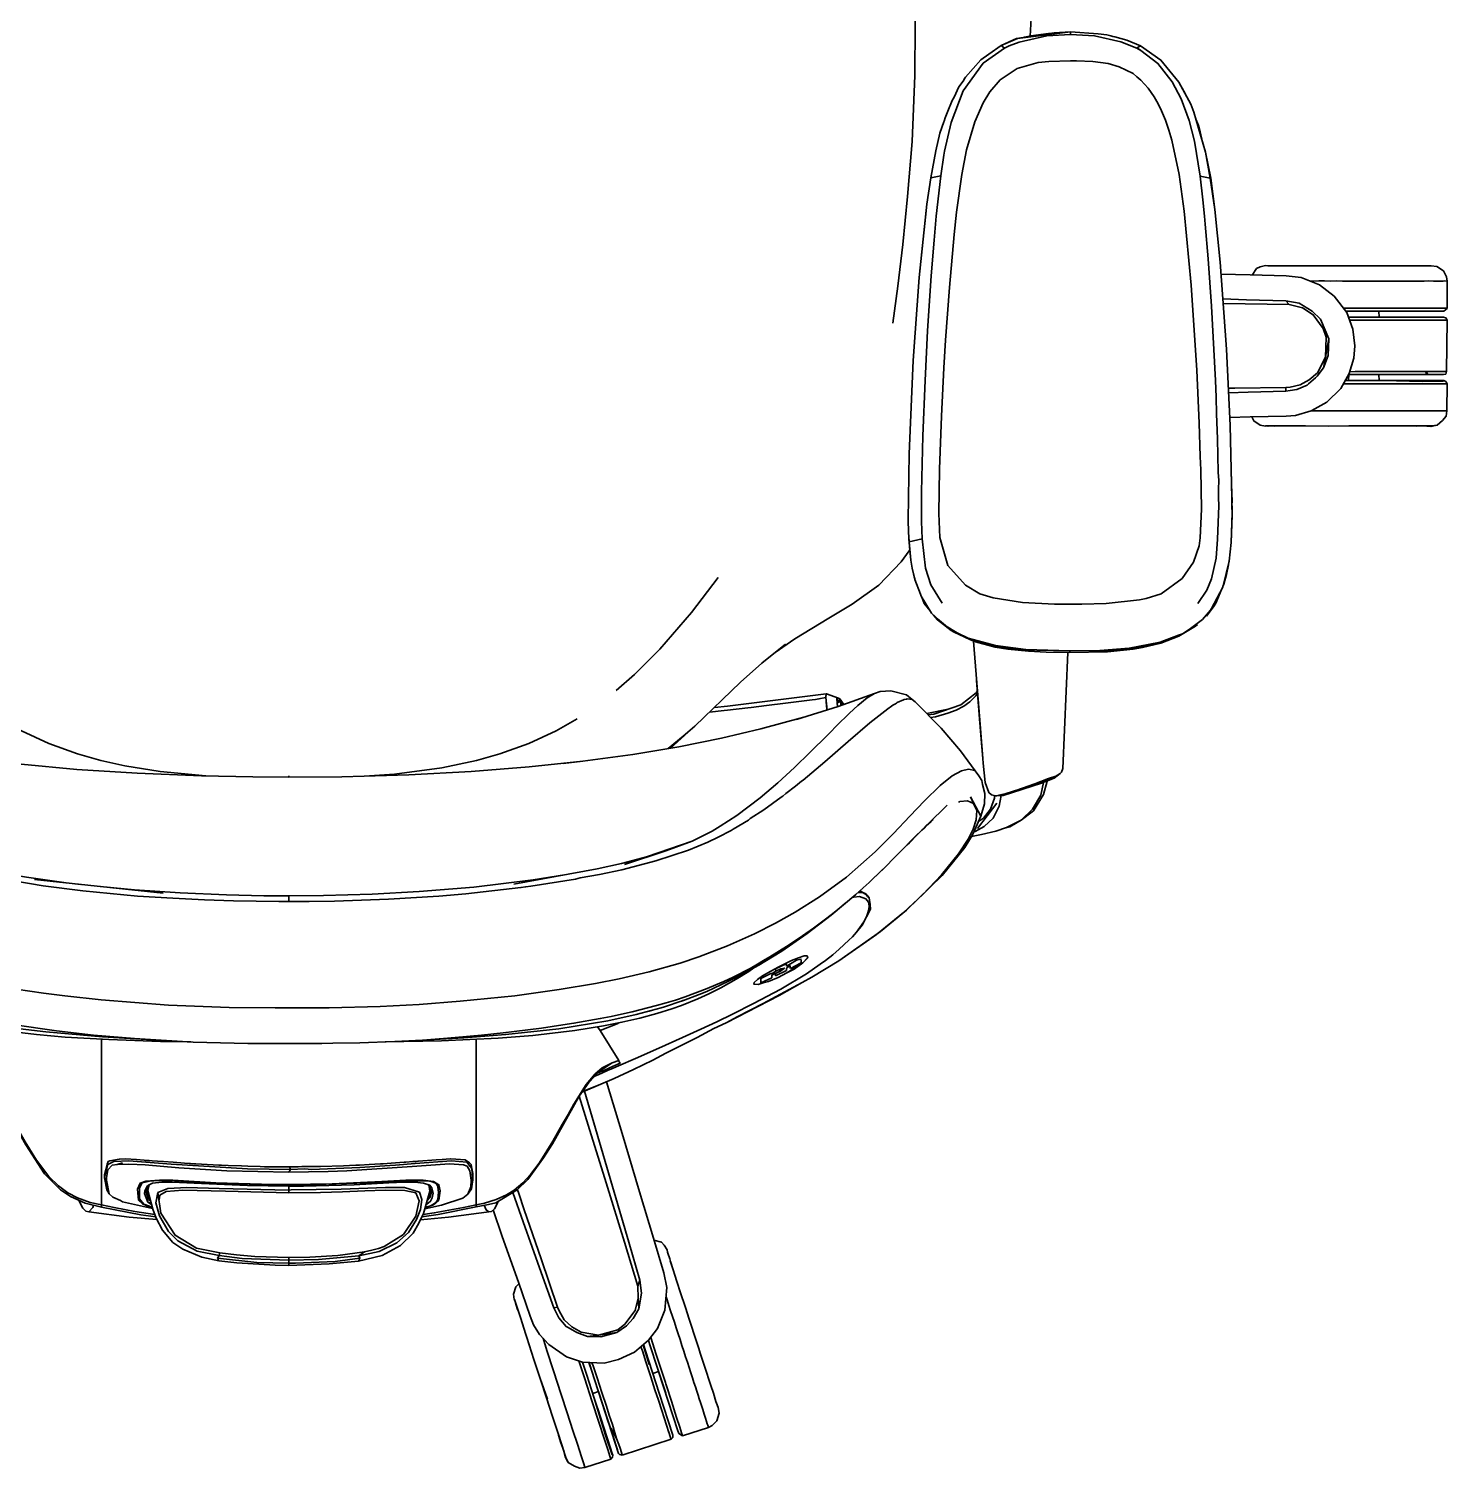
# Model space of a CAD drawing. Header units: inches. Extents: x -346 to 355, y -365 to 370.
# Drawn here: x -110.4 to 354.5, y -365.3 to 106.5 of the extents above; entities that cross this region are included whole.
import ezdxf

# ---------------------------------------------------------------- set-up
doc = ezdxf.new("R2010")
doc.units = ezdxf.units.IN
doc.header["$MEASUREMENT"] = 0
doc.layers.add('Lager 1', color=7, linetype='Continuous')

msp = doc.modelspace()

# ---------------------------------------------------------------- linework, layer by layer
at = {"layer": 'Lager 1', "color": 7, "lineweight": 35}
for points in [[(172.8, 10.06), (174.44, 22.2), (176.09, 35.82), (177.69, 51.51), (179.16, 69.61), (180.09, 91.26), (180.15, 107.86), (179.57, 123.67), (177.79, 142.89), (175.04, 159.55), (171.84, 172.98), (168.52, 183.68)], [(213.82, 183.67), (215.17, 176.78), (216.61, 167.06), (217.79, 155.66), (218.49, 144.3), (218.77, 135.37), (218.56, 118.02), (217.85, 104.14)], [(208.34, 101.03), (213.34, 103.34), (225.76, 105.15), (231.03, 105.53)], [(208.34, 101.03), (213.65, 103.29), (231.03, 105.53)], [(231.1, 104.67), (223.32, 104.18), (214.2, 102.15), (210.98, 100.93), (209.38, 100.12)], [(215.7, 103.69), (216.01, 103.79), (218.02, 104.18), (223.84, 104.99), (225.16, 105.06)], [(231.03, 105.53), (240.15, 104.89), (242.98, 104.5)], [(231.03, 105.53), (231.1, 104.67)], [(231.1, 104.67), (238.94, 104.16), (247.52, 102.27), (252.78, 100.16)], [(242.98, 104.5), (244.27, 104.16), (244.98, 104.02), (245.56, 103.83), (249.5, 102.81), (253.97, 100.89)], [(244.27, 104.16), (244.98, 104.02), (245.56, 103.83)], [(209.38, 100.12), (202.46, 95.27), (195.91, 86.19), (191.95, 75.76), (189.8, 66.43), (189.56, 65.04), (188.52, 58.3)], [(201.69, 96.37), (204.25, 98.25), (208.34, 101.03)], [(209.38, 100.12), (208.34, 101.03)], [(252.78, 100.16), (254.09, 99.39), (259.71, 95.18), (264.44, 89.1), (267.37, 83.53), (270, 76.49), (271.7, 69.65), (273.62, 58.19)], [(254.09, 99.39), (252.94, 100.25), (253.28, 100.46), (253.97, 100.89)], [(253.97, 100.89), (260.7, 96.27), (266.59, 89.02)], [(195.43, 58.78), (196.98, 66.84), (199.73, 76.06), (202.45, 82.29), (204.65, 85.89), (208.06, 89.77), (213.55, 93.49), (220.52, 95.45), (223.93, 95.8), (231.09, 96.05)], [(196.38, 90.35), (196.65, 90.67), (201.69, 96.37)], [(231.09, 96.05), (233.02, 96.01), (238.34, 95.84), (243.46, 95.09), (247.04, 94.1), (251.58, 91.84), (252.85, 90.73), (254.16, 89.64), (255.37, 88.37), (256.55, 87.04), (258.51, 84.2), (259.4, 82.73), (260.17, 81.21), (260.91, 79.66), (262.19, 76.52), (263.31, 73.27), (264.25, 70.06), (266.7, 58.76)], [(189.52, 75.99), (189.62, 76.24), (190, 77.28), (190.89, 79.48), (192.29, 83.01), (192.89, 84.09), (194.43, 87.52), (195.84, 89.39), (196.38, 90.35)], [(192.89, 84.09), (194.43, 87.52), (195.84, 89.39)], [(266.59, 89.02), (270.46, 81.76), (271.53, 79.14)], [(267.36, 87.57), (267.72, 87.09)], [(267.72, 87.09), (267.46, 87.4)], [(267.72, 87.09), (268.62, 85.27), (268.73, 85)], [(186.94, 66.56), (188.23, 72.31), (189.52, 75.99)], [(189.62, 76.24), (190, 77.28), (190.89, 79.48)], [(271.53, 79.14), (275.3, 66.07)], [(272.26, 76.62), (273.02, 74.8), (273.57, 72.69), (274.07, 70.34)], [(185.23, 57.63), (186.94, 66.56)], [(275.3, 66.07), (277.04, 57.55)], [(275.3, 66.07), (276.84, 57.52)], [(188.52, 58.3), (187.04, 45.13), (186.55, 39.87), (186.37, 37.19), (185.39, 25.52), (184.21, 7.51), (183.38, -8.83), (182.66, -26.94), (182.2, -45.27), (182.23, -54.95), (182.46, -60.67)], [(183.96, 48.98), (185.23, 57.63)], [(188.52, 58.3), (185.23, 57.63)], [(188.21, -60.26), (187.87, -52.39), (188.12, -37.82), (188.73, -20.5), (189.52, -4.66), (190.08, 4.4), (191.36, 21.66), (192.9, 39.11), (193.67, 46.38), (195.43, 58.78)], [(266.7, 58.76), (268.32, 46.72), (270.6, 22.44), (272.45, -5.42), (273.25, -22.74), (273.61, -33.64), (273.74, -38.03), (273.95, -50.97), (273.6, -60.33)], [(273.62, 58.19), (276.84, 57.52)], [(279.62, -44.35), (279.64, -41.61), (279.49, -38.87), (279.24, -27.92), (278.96, -19.73), (278.77, -14.27), (278.62, -8.75), (277.28, 15.59), (276.17, 31.12), (275.2, 42.43), (274.95, 45.08), (274.43, 50.41), (273.62, 58.19)], [(276.84, 57.52), (277.04, 57.55)], [(276.84, 57.52), (278.33, 47.32)], [(277.04, 57.55), (278.33, 47.32)], [(181.5, 25.04), (182.32, 33.39), (183.71, 46.84), (183.96, 48.98)], [(181.5, 25.04), (183.96, 48.98)], [(278.33, 47.32), (280.09, 29.99), (282.24, 1.45), (283.4, -23.57)], [(354.52, 23.83), (354.3, 25.2), (353.3, 27.13), (351.15, 28.59), (349.27, 28.86), (347.81, 28.81), (347.22, 28.78), (344.33, 28.84), (341.73, 28.78), (338.98, 28.78), (337.75, 28.78), (334.34, 28.78), (330.55, 28.78), (328.95, 28.78), (324.8, 28.78), (320.55, 28.78), (318.86, 28.78), (314.75, 28.78), (309.43, 28.77), (306.14, 28.78), (303.27, 28.78), (302.22, 28.78), (298.95, 28.76), (298.07, 28.84), (296.12, 28.78), (295.71, 28.81), (295, 28.92), (293.25, 28.51), (292.04, 27.93), (290.61, 25.8)], [(298.72, 28.78), (299.11, 28.78), (301.44, 28.78)], [(322.25, 28.78), (328.9, 28.85), (334.64, 28.78)], [(179.52, -2.21), (181.5, 25.04)], [(280.39, 26.04), (289.97, 25.82), (301.79, 25.56)], [(301.77, -20.46), (303.27, -20.37), (304.8, -20.27), (310, -18.73), (310, -18.73), (310.22, -18.66), (315.07, -15.89), (319.63, -11.38), (322.42, -6.51), (323.96, -1.45), (324.27, 2.6), (323.62, 8.09), (321.59, 13.51), (317.48, 18.92), (312.7, 22.59), (306.67, 25.03), (301.79, 25.56)], [(354.52, 23.83), (353.81, 23.85), (353.25, 23.83), (352.45, 23.83), (351.38, 23.83), (350.01, 23.83), (348.32, 23.84), (346.97, 23.83), (345.89, 23.83), (344.68, 23.83), (343.42, 23.83), (342.02, 23.83), (340.58, 23.83), (339.01, 23.83), (337.41, 23.83), (335.68, 23.83), (333.92, 23.83), (332.08, 23.83), (330.19, 23.83), (328.25, 23.83), (326.28, 23.83), (324.28, 23.83), (322.27, 23.83), (320.26, 23.83), (318.27, 23.84), (316.27, 23.83), (314.35, 23.84), (312.46, 23.84), (310.61, 23.83), (309.63, 23.83)], [(354.54, 14.92), (354.52, 23.83)], [(301.67, 17.38), (288.74, 17.71), (281, 17.96)], [(281.11, 16.45), (288.29, 16.34), (302.69, 16.11)], [(301.67, 17.38), (306.04, 16.58), (310.33, 14), (312.97, 11.3), (315.71, 4.88)], [(302.69, 16.11), (301.67, 17.38)], [(302.69, 16.11), (307.06, 15.04), (310.61, 12.77), (313.88, 8.23), (314.92, 5.41), (314.67, -1.14)], [(354.54, 14.92), (353.45, 14.92), (351.51, 14.92), (348.16, 14.92), (342.6, 14.92), (337.52, 14.92), (336.61, 14.92), (336.02, 14.92), (334.79, 14.92), (326.51, 14.92), (320.52, 14.92)], [(353.47, 13.93), (354.53, 14.85), (354.54, 14.92)], [(339.53, 13.93), (330.49, 13.93), (323.16, 13.92), (321.28, 13.92)], [(324.32, 11.95), (322.18, 11.95)], [(322.54, 10.98), (323.97, 10.96), (327.74, 10.96), (329.66, 10.96), (331.59, 10.96), (335.45, 10.96), (341.04, 10.96), (343.69, 10.96), (345.91, 10.96), (348.61, 10.96)], [(324.32, 11.95), (338.86, 11.95)], [(353.38, 11.95), (330.82, 11.95)], [(332.21, 11.95), (332.14, 13.93), (352.5, 13.93)], [(348.61, 10.96), (351.17, 10.96), (353.35, 10.96), (354.48, 10.96)], [(353.47, 13.93), (352.15, 13.93)], [(354.48, 10.96), (354.05, 11.73), (353.38, 11.95)], [(354.26, -5.86), (354.48, 10.96)], [(315.71, 4.88), (315.48, -0.63), (314.01, -4.59)], [(315.71, 4.88), (314.67, -1.14)], [(178.17, -32.86), (178.6, -22.53), (179.52, -2.21)], [(314.01, -4.59), (311.97, -7.41), (311.38, -7.93), (309.13, -9.82), (308.61, -10.29), (305.23, -11.74), (303.03, -12.11), (301.6, -12.25)], [(314.67, -1.14), (311.98, -6.22), (309.32, -8.55), (306.34, -10.21), (303.02, -10.93), (301.7, -11.03)], [(314.67, -1.14), (314.01, -4.59)], [(321.1, -8.82), (321.33, -8.82), (325.89, -8.83), (333.51, -8.83)], [(324.84, -6.85), (322.22, -6.85)], [(322.24, -8.82), (322.25, -6.85)], [(322.32, -6.85), (322.42, -6.51), (322.25, -6.85)], [(322.61, -5.9), (324.34, -5.86), (328.35, -5.86), (330.35, -5.86), (332.32, -5.86), (336.18, -5.87), (341.46, -5.86), (345.89, -5.86), (347.27, -5.86)], [(343.04, -6.85), (324.62, -6.85)], [(332.1, -6.85), (353.37, -6.85)], [(332.2, -8.83), (332.1, -6.85)], [(332.11, -6.87), (352.12, -6.85)], [(346.51, -9.06), (333.51, -8.83)], [(338.35, -8.83), (333.51, -8.83)], [(351.04, -8.83), (337.13, -8.83)], [(338.35, -8.83), (346.51, -9.06)], [(344.85, -8.88), (338.35, -8.83)], [(346.06, -8.88), (341.48, -8.83)], [(348.16, -8.88), (343.99, -8.83)], [(349.86, -8.88), (346.26, -8.83)], [(347.27, -5.86), (348.22, -6.64), (346.4, -6.85)], [(353.35, -9.03), (346.51, -9.06)], [(347.27, -5.86), (350.45, -5.86), (352.81, -5.86), (354.26, -5.86)], [(353.35, -9.03), (349.86, -8.88)], [(351.04, -8.83), (353.35, -9.03)], [(353.46, -8.83), (352.94, -8.83), (351.04, -8.83)], [(353.37, -6.85), (354.08, -6.65), (354.26, -5.86)], [(354.48, -9.82), (354.07, -9.06), (353.46, -8.83)], [(284.97, -11.3), (282.84, -11.33)], [(301.6, -12.25), (289.26, -12.59), (282.9, -12.78)], [(301.7, -11.03), (284.97, -11.3)], [(301.7, -11.03), (301.6, -12.25)], [(320.52, -9.82), (326.49, -9.82), (334.78, -9.82), (341.83, -9.82), (347.1, -9.82), (351.17, -9.82), (353.45, -9.82), (354.48, -9.82)], [(354.46, -18.73), (354.48, -9.82)], [(354.46, -18.73), (353.3, -18.73), (350.83, -18.73), (346.48, -18.73), (341.74, -18.75), (335.69, -18.73), (329.38, -18.73), (321.24, -18.73), (314.18, -18.73), (310.11, -18.73), (310.22, -18.66), (310, -18.73)], [(351.23, -23.44), (353.02, -21.89), (354.2, -20.46), (354.46, -18.73)], [(301.77, -20.46), (289.94, -20.72), (283.28, -20.88)], [(283.4, -23.57), (283.84, -42.74), (284.02, -48.56), (283.99, -49.44), (284.08, -52.97), (283.69, -61.83)], [(283.69, -61.83), (284.01, -52.18), (283.4, -23.57)], [(290.51, -20.72), (291.2, -22.03), (293.26, -23.45), (295, -23.79)], [(349.21, -23.81), (351.23, -23.44)], [(351.23, -23.44), (349.51, -23.68)], [(295, -23.79), (295.09, -23.68), (295.02, -23.68), (295.67, -23.68), (298.13, -23.69), (301.49, -23.68), (306.67, -23.69), (308.08, -23.67), (315.55, -23.75), (322.25, -23.68), (328.92, -23.68), (334.95, -23.68), (340.53, -23.68), (345.39, -23.68), (348.44, -23.68), (349.51, -23.68)], [(295, -23.79), (295.02, -23.68)], [(295.09, -23.68), (295.71, -23.7), (296.09, -23.68)], [(296.18, -23.68), (298.07, -23.74), (298.64, -23.69)], [(341.73, -23.68), (344.33, -23.74), (347.22, -23.68), (347.81, -23.71), (349.21, -23.81)], [(349.51, -23.68), (349.21, -23.81)], [(177.95, -58.53), (177.87, -54.5), (178.17, -32.86)], [(177.96, -47.53), (177.98, -46.83)], [(279.71, -49.88), (279.63, -47.09), (279.62, -44.35)], [(283.84, -42.74), (284.02, -48.56), (283.99, -49.44)], [(177.95, -49.04), (177.96, -47.53)], [(279.3, -60.77), (279.71, -49.88)], [(178.16, -61.71), (177.95, -58.53)], [(178.13, -61.86), (178.1, -60.76)], [(182.46, -60.67), (178.16, -61.71)], [(188.98, -81.74), (185.29, -75.81), (183.52, -70.27), (182.46, -60.67)], [(188.21, -60.26), (190.89, -69.43), (196.61, -75.91), (201.35, -78.74), (205.76, -80.07)], [(255.88, -80.19), (260.79, -78.75), (267.63, -73.71), (271.33, -68.34), (273.25, -62.95), (273.6, -60.33)], [(272.77, -81.83), (275.71, -77.51), (277.31, -73.78), (278.79, -66.97), (279.3, -60.77)], [(283.74, -60.81), (283.72, -60.97)], [(283.75, -60.37), (283.74, -60.81)], [(178.38, -64.21), (178.16, -64.61), (175.54, -68.23), (168.28, -75.9), (159.54, -82.15), (151.86, -86.66), (140.73, -93.42), (134.27, -97.95)], [(178.63, -66.21), (178.54, -65.7), (178.13, -61.86)], [(178.13, -61.86), (178.17, -61.86)], [(178.78, -67.67), (178.16, -61.71)], [(283.69, -61.83), (283.03, -67.96), (280.98, -76.57)], [(179.15, -70.34), (178.78, -67.67)], [(180.09, -73.96), (179.15, -70.34)], [(282.98, -68.18), (282.87, -69.22), (282.17, -72.33), (281.36, -75.59), (281.03, -76.33)], [(115.56, -73.4), (106.79, -84.85), (96.43, -96.9), (88.17, -105.16), (82.17, -110.44)], [(180.04, -73.79), (179.81, -73.18), (179.67, -72.37)], [(180.04, -73.78), (179.81, -73.18), (179.67, -72.37)], [(181.86, -78.82), (180.09, -73.96)], [(182.11, -79.43), (181.86, -78.82)], [(182.11, -79.43), (185.55, -85.05)], [(185.05, -84.25), (183.12, -81.83), (182.36, -79.84)], [(185.05, -84.25), (183.12, -81.83), (182.36, -79.84)], [(205.76, -80.07), (215.37, -81.55), (225.85, -82.11), (230.88, -82.14)], [(230.88, -82.14), (234.82, -82.12), (242.72, -81.85), (253.67, -80.63), (255.88, -80.19)], [(280.7, -77.09), (278.68, -81.73), (278.16, -82.7), (275.6, -86.05)], [(280.98, -76.57), (277.3, -83.55)], [(-157.14, -84.79), (-149.66, -93.62), (-144.38, -99.34), (-138.47, -105.16), (-132.49, -110.43), (-126.2, -115.31), (-119.62, -119.71), (-112.73, -123.63), (-103.8, -127.8), (-94.4, -131.15), (-86.72, -133.32), (-78.95, -135.05), (-67.38, -136.97), (-52.37, -138.42)], [(277.3, -83.55), (276.93, -84.02), (274.3, -87.1)], [(187.48, -86.94), (185.55, -85.05)], [(230.87, -97.91), (223.05, -97.84), (217.32, -97.54), (210.51, -96.85), (206.38, -96.18), (199.89, -94.44), (198.07, -93.7), (192.94, -91.29), (192, -90.76), (187.46, -87.27), (186.21, -85.7)], [(193.9, -91.49), (191.41, -90.19), (187.48, -86.94)], [(193.9, -91.49), (190.33, -89.27), (187.48, -86.94)], [(272.74, -88.72), (272.03, -89.3), (266.52, -92.63), (260.64, -94.86), (254.63, -96.3), (251.59, -96.81), (243.21, -97.69), (230.87, -97.91)], [(274.3, -87.1), (270.38, -90.07)], [(193.9, -91.49), (197.56, -93.21)], [(230.87, -97.37), (214.63, -97.12), (205.62, -95.64), (197.56, -93.21)], [(197.56, -93.21), (206.45, -95.7), (216.46, -97.01), (230.87, -97.36)], [(202.3, -132.65), (201.53, -122.83), (199.27, -94.19)], [(270.38, -90.07), (267.75, -91.78), (266.43, -92.27), (260.44, -94.59)], [(267.75, -91.78), (260.44, -94.59)], [(137.67, -95.26), (129.86, -101.44), (122.91, -107.72), (107.94, -122.12)], [(227.65, -137.65), (228.1, -137.17), (228.52, -135.98), (230.2, -97.91)], [(230.87, -97.91), (230.87, -97.8), (230.85, -97.37)], [(260.44, -94.59), (255, -96.04), (244.35, -97.33), (230.87, -97.37)], [(260.44, -94.59), (250.32, -96.55), (240.68, -97.24), (230.87, -97.36)], [(201.08, -118.27), (200.29, -107.12)], [(-216.33, -111.75), (-213.87, -113.41), (-211.95, -115.06), (-209.74, -117.06), (-206.46, -120.17), (-201.15, -125.57), (-196.06, -130.64), (-188.84, -137.59), (-183.31, -142.5), (-177.62, -147.19), (-171.79, -151.49), (-166.41, -155.02), (-160.94, -158.06), (-155.96, -160.33), (-153.26, -161.37), (-149.13, -162.88), (-140.07, -165.6), (-129.43, -168.18), (-119.76, -170.13), (-111.1, -171.62), (-98.14, -173.45), (-93.28, -174.02)], [(107.08, -159.74), (113.66, -156.46), (116.28, -154.9), (121.7, -151.35), (129.33, -145.58), (135.14, -140.65), (140.65, -135.59), (145.76, -130.63), (151.36, -125.03), (155.27, -121.08), (157.75, -118.66), (158.64, -117.8), (161.38, -115.27), (164.38, -112.79), (166.8, -111.38)], [(112.78, -117.46), (117.5, -116.98), (118.6, -116.85), (125.33, -116.06), (126.41, -115.93), (131.46, -115.32), (137.69, -114.56), (146.37, -113.47), (147.49, -113.32), (148.61, -113.18), (150.86, -112.68)], [(150.97, -111.46), (118.65, -115.52), (114.32, -115.98)], [(141.24, -119.96), (154.91, -115.67), (166.8, -111.38)], [(150.87, -112.51), (150.83, -112.11), (150.93, -111.88)], [(150.86, -112.68), (150.87, -112.51)], [(151.27, -116.81), (150.86, -112.68)], [(150.93, -111.89), (150.97, -111.46)], [(151.02, -111.65), (151.01, -111.68), (150.93, -111.89)], [(151.08, -111.5), (150.97, -111.46)], [(151.02, -111.65), (151.08, -111.5), (154.97, -112.94)], [(151.07, -111.54), (151.07, -111.54)], [(154.49, -113.05), (154.97, -112.94)], [(154.64, -115.75), (154.49, -113.05)], [(155.49, -113.09), (155.05, -114.34), (154.49, -113.05)], [(154.97, -112.94), (155.49, -113.09)], [(155.49, -113.09), (156.72, -115.01)], [(155.63, -113.77), (155.49, -113.09)], [(166.8, -111.38), (168.65, -110.76), (172.17, -110.46), (177.31, -111.87), (179.2, -113.32)], [(179.2, -113.32), (177.51, -113.16), (177.28, -113.2), (176.58, -113.39), (176.35, -113.45), (174.3, -114.35), (174, -114.56), (173.73, -114.72), (172.88, -115.24), (172.35, -115.57)], [(184.36, -118.42), (186.3, -118.19), (195.09, -115.06), (200.14, -111.15), (200.53, -110.49)], [(185.21, -119.28), (186.76, -119.01), (190.88, -117.85), (193.57, -116.86), (196.08, -115.53), (198.03, -114.14), (200.04, -112.1), (200.59, -111.29)], [(200.55, -110.45), (200.65, -112.09)], [(172.35, -115.57), (171.14, -116.39), (165.3, -120.98), (158.19, -127.16), (150.53, -133.82), (146.29, -137.39), (143.42, -139.76), (142.93, -140.14), (140.93, -141.76), (137.81, -144.14)], [(155.63, -113.77), (155.79, -115.35)], [(156.53, -115.08), (155.63, -113.77)], [(179.2, -113.32), (180.15, -114.15), (188.66, -122.8), (195, -130.2), (201.07, -138.38)], [(183.93, -117.99), (190.92, -116.55)], [(200.8, -113.59), (201.08, -118.27)], [(201.36, -121.46), (201.09, -117.19)], [(69.31, -119.71), (62.43, -123.62), (53.49, -127.8), (44.06, -131.16), (36.41, -133.32), (24.99, -135.77), (9.43, -137.84), (1.28, -138.39)], [(64.75, -134.29), (71.24, -133.59), (87.58, -131.35), (102.68, -128.82), (116.66, -125.99), (129.52, -122.99), (143.7, -119.19)], [(107.94, -122.12), (104.06, -125.37), (99.23, -129.4)], [(201.08, -118.27), (201.77, -126.38)], [(201.77, -126.38), (201.2, -118.68)], [(106.98, -122.93), (99.92, -129.28)], [(201.77, -126.38), (202.3, -132.65)], [(-129.84, -132.55), (-112.89, -134.58), (-94.6, -136.26), (-74.91, -137.54), (-53.73, -138.4), (-36.94, -138.73), (-25.15, -138.81)], [(-25.15, -138.81), (-7.74, -138.65), (14.2, -138.03), (34.62, -136.95), (53.61, -135.46), (71.22, -133.61)], [(195.29, -136.74), (192.32, -138.38), (188.33, -141.49), (183.16, -146.54), (178.37, -151.6), (173.07, -157.23), (166.99, -163.26), (157.59, -171.55), (148.8, -178.04), (140.85, -183.11), (134.38, -186.66), (127.48, -190.12), (118.64, -194.1), (109.2, -197.74), (103.08, -199.75), (92.96, -202.61), (83.14, -204.87), (75.33, -206.4), (63.51, -208.39), (48.88, -210.45), (31.01, -212.29), (17.56, -213.29), (4.79, -213.99), (-11.96, -214.4), (-25.15, -214.45)], [(201.07, -138.38), (199.67, -136.68), (197.6, -136.22), (195.29, -136.74)], [(202.3, -132.65), (202.44, -134.26), (203.13, -140.56), (204.27, -143.88), (205.15, -144.63), (206, -144.77), (206.16, -144.9), (206.97, -144.92)], [(-25.15, -138.81), (-25.15, -138.41)], [(201.07, -138.38), (201.97, -139.94), (202.27, -141.24), (202.94, -144.2), (202.86, -147.6), (201.63, -151.62)], [(207.21, -144.87), (209.03, -144.83), (221.61, -140.8)], [(213.1, -143.14), (219.36, -141.02)], [(214.51, -142.75), (219.36, -141.02)], [(223.37, -140.09), (222.18, -144.49), (218.95, -149.81), (214.86, -152.86)], [(214.86, -152.86), (218.59, -149.26), (221.3, -144.68), (222.24, -140.55)], [(224.3, -139.21), (222.17, -140.02), (221.13, -140.41), (219.36, -141.02)], [(219.36, -141.02), (223.89, -139.3)], [(221.61, -140.8), (222.64, -140.31), (225.75, -139.12)], [(223.89, -139.3), (226.24, -138.43)], [(224.3, -139.21), (223.89, -139.3)], [(226.24, -138.43), (224.3, -139.21)], [(225.75, -139.12), (227.65, -137.65)], [(226.24, -138.43), (227.65, -137.65)], [(136.2, -145.4), (130.52, -149.51), (126.1, -152.36), (125.49, -152.87), (120.49, -155.85), (119.79, -156.32), (115.53, -158.52), (112.18, -160.11), (105.9, -162.71), (95.17, -166.27), (83.96, -169.15), (76.73, -170.69), (70.33, -171.85), (68.76, -172.25), (54.19, -174.56), (52.49, -174.73), (50.93, -175.01), (32.87, -177.02), (23.97, -177.78), (7.52, -178.83), (-10.22, -179.44), (-18.51, -179.56), (-20.18, -179.58), (-25.15, -179.55)], [(137.81, -144.14), (136.73, -144.99), (136.2, -145.4)], [(198.26, -145.26), (201.63, -151.62)], [(199.29, -147.44), (198.26, -145.26)], [(199.41, -156.75), (199.8, -156.6), (202.78, -154.96), (205.69, -152.24), (207.66, -148.35), (208.33, -144.85)], [(200.88, -153.38), (202.5, -152.3), (204.82, -149.32), (206.14, -145.65), (206.2, -144.9), (206.2, -144.9)], [(206.97, -144.92), (207.37, -144.84), (207.73, -144.74)], [(209.94, -144.14), (207.73, -144.74)], [(207.73, -144.74), (209.31, -144.4)], [(209.31, -144.4), (214.51, -142.75)], [(209.31, -144.4), (209.94, -144.14)], [(213.1, -143.14), (209.94, -144.14)], [(214.51, -142.75), (213.1, -143.14)], [(190.63, -148.04), (178.08, -160.34)], [(199.29, -147.44), (197.28, -146.52), (194.79, -146.83), (194.71, -146.87), (194.37, -147.03)], [(194.4, -163.98), (197.49, -159.14), (199.12, -155.82), (200.13, -152.78), (200.33, -149.75), (199.29, -147.44)], [(206.96, -147.28), (200.62, -155.69)], [(185.41, -153.32), (181.59, -156.95)], [(183.07, -155.5), (182.35, -156.21), (181.59, -156.95)], [(183.07, -155.5), (183.78, -154.81), (185.41, -153.32)], [(186.08, -152.72), (185.86, -152.84), (185.18, -153.4)], [(185.41, -153.32), (186.08, -152.72)], [(201.63, -151.62), (199.62, -156.33), (198.81, -157.91)], [(214.86, -152.86), (211.15, -155.04), (209.92, -155.43), (210.06, -155.36), (206.6, -156.48)], [(210.06, -155.36), (214.86, -152.86)], [(92.45, -164.82), (107.08, -159.74)], [(107.08, -159.74), (98.42, -163.01)], [(181.59, -156.95), (174.48, -164.1)], [(178.24, -160.3), (177.55, -160.99)], [(178.24, -160.3), (180.68, -157.79)], [(181.59, -156.95), (179.74, -158.77)], [(189.03, -171.09), (196.4, -161.88), (198.81, -157.91)], [(198.81, -157.91), (194.4, -163.98)], [(206.6, -156.48), (201.87, -157.66), (198.61, -158.24)], [(48.65, -173.94), (75.95, -168.85), (83.94, -167.08), (92.08, -164.95), (98.42, -163.01)], [(98.42, -163.01), (84.91, -167.43)], [(98.42, -163.01), (92.45, -164.82)], [(155.1, -199.07), (167.44, -190.37), (176.28, -183.13), (182.67, -177.24), (188.83, -170.86), (194.4, -163.98)], [(170.85, -167.74), (172.84, -165.74), (173.63, -164.96)], [(173.63, -164.96), (174.52, -164.05)], [(194.4, -163.98), (189.03, -171.09)], [(169.53, -168.98), (165.04, -173.3)], [(170.85, -167.74), (169.97, -168.59), (168.21, -170.29), (166, -172.4)], [(167.44, -171.02), (169.53, -168.98)], [(-25.15, -179.55), (-28.46, -179.6), (-43.31, -179.36), (-52.84, -179.03), (-63.14, -178.51), (-74.73, -177.78), (-92.71, -176.05), (-105.68, -174.39), (-115.29, -172.81)], [(-108.57, -172.41), (-66.29, -176.88)], [(65.18, -170.86), (54.96, -172.5), (35.48, -174.87), (17.59, -176.34), (2.2, -177.16), (-13.78, -177.63), (-25.15, -177.71)], [(189.03, -171.09), (177.3, -182.46), (168.83, -189.45), (155.1, -199.07)], [(165.04, -173.3), (163.12, -175.05), (160.66, -177.31)], [(-86.94, -174.69), (-75.69, -175.76), (-60.74, -176.77), (-45.59, -177.41), (-33.34, -177.66), (-25.15, -177.71)], [(-25.15, -177.72), (-25.18, -178.23), (-25.15, -179.55)], [(160.66, -177.31), (152.64, -184.06), (144.74, -190.09), (136.41, -195.84), (128.9, -200.46)], [(160.89, -189.59), (162.03, -188.1), (163.3, -186.24), (163.94, -185.06), (164.29, -184.31), (164.57, -183.59), (164.97, -182.15), (165.03, -180.94), (164.81, -179.81), (163.98, -178.7), (161.94, -177.93), (160.02, -178.1), (159.57, -178.23)], [(165.12, -178.41), (165.35, -180.56), (165.48, -182.03), (162.81, -187.3), (160.89, -189.59)], [(161.43, -176.6), (162.24, -176.63), (163.09, -176.75), (164.15, -177.41)], [(164.15, -177.41), (162.98, -176.61), (161.9, -176.43), (161.57, -176.48)], [(164.45, -177.49), (164.42, -177.47), (164.29, -177.37), (164.18, -177.24), (163.77, -176.97), (163.02, -176.6), (162.29, -176.22), (162.1, -176.13), (162.06, -176.13), (161.96, -176.12)], [(164.15, -177.41), (164.55, -177.9)], [(164.45, -177.49), (165.09, -178.34)], [(164.55, -177.9), (165.09, -178.34)], [(165.12, -178.41), (164.55, -177.9)], [(165.09, -178.34), (165.12, -178.41)], [(-56.5, -225.64), (-66.33, -225.13), (-86.22, -223.97), (-104.77, -222.28), (-113.21, -221.29), (-121.74, -220.02), (-128.9, -218.84), (-140.74, -216.25), (-146.81, -214.52), (-152.92, -212.64), (-159.61, -210.1), (-162.15, -209.03), (-169.51, -205.63), (-179.21, -200.46), (-186.72, -195.84), (-197.5, -188.31), (-206.91, -180.73)], [(-206.91, -180.73), (-198.13, -187.58), (-193.26, -191), (-187.06, -195.08), (-180.65, -199), (-174.68, -202.37), (-168.5, -205.44), (-158.55, -209.59), (-148.49, -212.96), (-138.22, -215.58), (-128.3, -217.73), (-115.71, -219.93), (-101.33, -221.99), (-89.22, -223.34), (-75.74, -224.53), (-56.5, -225.64)], [(157.51, -179.95), (154.77, -182.19), (153.57, -183.15), (151.23, -185), (148.15, -187.28), (146.85, -188.28), (141.81, -191.86), (140.27, -192.77), (138.8, -193.76), (132.51, -197.7), (130.44, -198.93), (128.44, -200.13), (126.04, -201.49), (120.53, -204.32), (117.4, -205.75), (114.79, -206.91), (111.98, -208.12), (104.74, -210.79), (101.58, -211.87), (98.51, -212.79), (95.32, -213.71), (87.42, -215.72), (83.85, -216.5), (80.45, -217.23), (76.9, -217.93), (68.28, -219.47), (64.63, -220.03), (61.14, -220.57), (57.65, -221.08), (48.69, -222.23), (45.13, -222.65), (38.02, -223.4), (29.32, -224.2), (25.58, -224.48), (18.62, -224.99)], [(158.39, -192.29), (155.29, -195.17), (153.13, -197), (150.71, -198.88), (149, -200.15), (144.5, -203.26), (136.11, -208.27), (127.19, -213.05), (120.28, -216.5), (115.11, -218.99), (109.89, -221.44), (103.91, -224.15), (96.1, -227.66), (88.49, -231.02), (82.9, -233.47), (81.15, -234.23), (79.32, -235.02), (77.49, -235.8), (75.65, -236.59), (75.16, -236.79)], [(160.89, -189.59), (159.62, -191.11), (158.39, -192.29)], [(138.07, -202.96), (135.21, -204.44), (132.09, -205.8), (130.3, -206.27), (128.64, -206.75), (127.29, -206.67), (127.4, -206.15), (128.45, -205.14), (130.07, -203.99), (132.79, -202.37), (135.48, -200.99), (139.59, -198.96), (141.86, -197.99), (143.77, -197.41), (144.75, -197.41)], [(144.86, -198.02), (143.35, -199.69)], [(144.92, -198.07), (143.35, -199.69)], [(144.75, -197.41), (144.92, -198.07)], [(144.75, -197.41), (144.86, -198.02)], [(144.92, -198.07), (144.86, -198.02)], [(-177.68, -201.27), (-174.69, -203.27), (-171.97, -204.95), (-167.24, -207.65), (-160.58, -210.91), (-154.23, -213.52), (-148.7, -215.41), (-143.6, -216.91), (-137.04, -218.59), (-128.26, -220.36), (-118.9, -221.83), (-107.91, -223.15), (-98.46, -224.02), (-84.14, -224.86), (-67.27, -225.42), (-57.27, -225.6)], [(6.46, -225.58), (24.84, -225.22), (43.41, -224.35), (54.81, -223.45), (68.64, -221.83), (77.94, -220.36), (84.01, -219.16), (89.93, -217.81), (95.49, -216.31), (100.35, -214.78), (103.58, -213.7), (108.89, -211.51), (112.52, -209.89), (116.47, -207.88), (121.47, -205.07), (125.6, -202.47), (127.31, -201.32)], [(128.9, -200.46), (121.98, -204.21), (118.76, -205.81), (111.84, -209.03), (109.3, -210.1), (104.26, -211.97), (102.48, -212.62), (99.32, -213.64), (97.65, -214.2), (97.17, -214.33), (96.88, -214.43), (93.64, -215.34), (88.74, -216.64), (79.36, -218.74), (63.37, -221.27), (45.94, -223.15), (32.24, -224.23), (18.62, -224.99)], [(129.55, -206.2), (133.13, -204.56), (133.14, -203.76), (135.71, -202.5), (136.81, -201.6), (136.17, -201.6)], [(134.43, -202.41), (133.27, -203.22), (132.89, -203.12), (129.55, -204.78)], [(134.43, -202.41), (134.4, -201.69), (137.82, -200.05)], [(137.97, -202.2), (134.42, -203.93)], [(136.17, -201.6), (134.43, -202.41)], [(136.17, -201.6), (137.27, -201.38), (136.03, -202.44), (135.56, -202.62), (135.71, -202.5)], [(137.82, -200.05), (137.92, -199.92), (137.94, -200.8)], [(137.94, -200.8), (139.84, -199.7), (141.27, -198.83), (142.69, -198.46), (142.73, -198.92), (142.75, -199.71), (139.24, -201.51)], [(139.23, -200.51), (137.95, -201.45), (137.97, -202.2)], [(137.97, -201.96), (137.96, -201.44)], [(138.07, -202.96), (141.48, -200.83)], [(138.07, -202.96), (140.44, -201.73)], [(139.24, -201.51), (139.23, -201.25), (139.23, -200.51)], [(143.35, -199.69), (140.44, -201.73)], [(140.44, -201.73), (141.48, -200.83)], [(143.35, -199.69), (141.48, -200.83)], [(155.1, -199.07), (146.3, -204.38), (143.13, -206.15)], [(-119, -207.6), (-105.58, -209.6), (-98.6, -210.48), (-86.62, -211.82), (-64.61, -213.56), (-44.7, -214.28), (-29.64, -214.45)], [(143.13, -206.15), (135.55, -210.34), (118.25, -219.3)], [(143.13, -206.15), (130.36, -213.02), (121.84, -217.34), (118.25, -219.3)], [(129.55, -204.78), (129.54, -205.25), (129.55, -205.96), (129.55, -206.2)], [(134.4, -203.14), (134.4, -203.71), (134.42, -203.93)], [(103.6, -212.21), (104.02, -212.07)], [(104.02, -212.07), (104.32, -211.95), (104.26, -211.97), (104.32, -211.94), (104.32, -211.94)], [(-29.64, -214.45), (-27.36, -214.45), (-25.15, -214.45)], [(92.08, -215.76), (92.98, -215.54), (93.79, -215.3), (93.64, -215.34), (94.44, -215.12)], [(97.17, -214.33), (97.65, -214.2), (99.32, -213.64)], [(76.04, -220.66), (76.95, -221.89)], [(84.01, -219.16), (83, -219.39), (82.47, -219.63), (76.95, -221.89)], [(118.25, -219.3), (114.16, -221.23), (108.65, -224.11)], [(-86.52, -224.72), (-86.52, -226.96), (-86.52, -231.07), (-86.52, -236.58), (-86.52, -242.23), (-86.52, -251.81), (-86.52, -263.6), (-86.52, -277.38), (-86.52, -279.05)], [(-25.15, -226.12), (-38.64, -226.07), (-56.5, -225.64)], [(18.62, -224.99), (9.55, -225.47), (-1.84, -225.88), (-10.75, -226.05), (-14.37, -226.08), (-19.79, -226.11), (-23.37, -226.12), (-25.15, -226.12)], [(36.21, -224.69), (36.21, -226.06), (36.21, -228.59), (36.21, -233.25), (36.21, -237.1), (36.21, -244.16), (36.21, -251.92), (36.21, -263.98), (36.21, -277.38), (36.21, -279.04)], [(76.95, -221.89), (82.99, -231.72)], [(108.65, -224.11), (98.46, -229.25), (94.12, -231.57)], [(-86.52, -279.05), (-90.27, -278.19), (-94.44, -276.75), (-97.61, -275.08), (-100.63, -272.83), (-103.82, -269.77), (-107.88, -264.34), (-111.63, -258.31), (-119.6, -244.33), (-122.21, -240.22), (-125.27, -236.35), (-128.47, -233.72), (-130.91, -232.53), (-133.29, -231.75)], [(-128.6, -234.19), (-125.55, -236.55), (-121.36, -241.74), (-111.33, -259.36), (-105.24, -268.8), (-100.04, -274.09), (-96.71, -276.31), (-91.88, -278.47), (-86.52, -279.82)], [(36.21, -279.04), (39.02, -278.41), (42.76, -277.31), (46.2, -275.73), (48.66, -274.17), (51.5, -271.77), (54.04, -269.04), (56.94, -265.31), (61.41, -258.13), (64.49, -252.71), (65.46, -251.05), (66.4, -249.38), (68.31, -246.04), (72.31, -239.61), (75.31, -236.02), (77.6, -234.12), (80.82, -232.44)], [(36.21, -279.71), (40.26, -278.86), (42.67, -278.32), (49.73, -274.09), (53.23, -270.72), (58.29, -263.55), (61.26, -258.96), (70.05, -243.41), (73.17, -238.86), (76.68, -235.21), (80.82, -232.44)], [(76.17, -235.73), (76.96, -235.41), (78.32, -234.84), (80.94, -233.71), (83.42, -232.59), (83.14, -232.09), (82.99, -231.72)], [(80.82, -232.44), (82.99, -231.72)], [(94.12, -231.57), (87.79, -234.61), (81.46, -237.6)], [(77.12, -239.48), (71.21, -241.96), (71, -242.02)], [(77.12, -239.48), (71.09, -241.89)], [(81.46, -237.6), (77.12, -239.48)], [(79.02, -238.66), (84.07, -255.58)], [(89.9, -303.65), (86.26, -291.29), (81.45, -274.87), (74.83, -252.18), (71.77, -241.72)], [(84.07, -255.58), (89.81, -274.77), (94.35, -289.96), (97.76, -301.28)], [(-85.53, -269.2), (-84.7, -265.94), (-84.65, -265.73), (-84.42, -264.77), (-83.85, -264.54), (-80.75, -264.04), (-80.64, -264.02), (-78.69, -263.91), (-75.06, -264.18)], [(-75.06, -264.18), (-72.52, -264.39), (-72.1, -264.42), (-72.03, -264.42), (-71.75, -264.44), (-70.95, -264.47), (-69.95, -264.56), (-68.16, -264.66), (-66.26, -264.76), (-63.06, -265), (-59.38, -265.32), (-57.83, -265.47), (-57.34, -265.51), (-56.45, -265.57), (-55.65, -265.61), (-48.14, -266), (-47.17, -266.05), (-45.03, -266.15), (-40.71, -266.27), (-38.62, -266.33), (-34.5, -266.46), (-33.08, -266.51), (-31.88, -266.52), (-27.4, -266.57), (-25.15, -266.58)], [(34.56, -265.75), (34.12, -265.21), (32.68, -264.25), (29.64, -264.08), (27.79, -263.96), (27.75, -263.96), (25.08, -264.15), (23.15, -264.27), (17.36, -264.71), (17.17, -264.73), (16.55, -264.77), (15.65, -264.82), (15.51, -264.83), (13.2, -265.02), (12.61, -265.05), (8.4, -265.38)], [(-38.71, -267.26), (-63.73, -265.73), (-77.61, -264.6), (-82.55, -264.82), (-84.49, -265.77), (-85.52, -270.13)], [(-84.96, -270.92), (-84.88, -270.11), (-84.47, -267.55), (-83.04, -265.99), (-81.44, -265.77)], [(-79.69, -265.19), (-81.44, -265.77)], [(-81.44, -265.77), (-77.55, -265.66), (-72.26, -265.94), (-61.2, -266.85), (-45.51, -267.81), (-25.17, -268.29)], [(-24.59, -267.44), (-31.6, -267.34), (-38.71, -267.26)], [(34.6, -270.93), (34.23, -267.82), (33.27, -266.35), (32.09, -265.91), (27.49, -265.6), (15.31, -266.46), (-6.1, -267.84), (-12.31, -268.09), (-25.17, -268.29)], [(-25.17, -268.29), (-24.59, -267.44)], [(-24.97, -266.58), (-25.15, -266.58)], [(-24.97, -266.58), (-22.1, -266.5), (-20.88, -266.49), (-18.93, -266.47), (-18.73, -266.47), (-17.29, -266.46), (-17.1, -266.46), (-16.37, -266.44), (-14.78, -266.42), (-7.2, -266.21), (-5.3, -266.15), (-3.15, -266.05), (-2.03, -265.99), (1.13, -265.81), (4.93, -265.61), (5.67, -265.57), (5.77, -265.57), (8.4, -265.38)], [(-24.59, -267.44), (-24.97, -266.58)], [(7.99, -266.16), (-1.84, -266.77), (-17.7, -267.37), (-19.9, -267.26), (-24.59, -267.44)], [(16.26, -265.48), (9.82, -266), (7.99, -266.16)], [(34.85, -267.13), (33.22, -265), (28.13, -264.59), (16.26, -265.48)], [(34.56, -265.75), (34.85, -267.13)], [(34.85, -267.13), (35.11, -268.75)], [(35.09, -270.16), (34.85, -267.13)], [(35.14, -269.14), (35.11, -268.75)], [(-85.52, -270.13), (-85.53, -269.2)], [(-84.84, -274.12), (-85.52, -270.13)], [(-84.96, -270.92), (-85.52, -270.13)], [(-85.12, -272.51), (-85.16, -272.24)], [(-84.09, -275.37), (-84.96, -270.92)], [(-25.18, -272.3), (-30.41, -272.33), (-49.06, -271.75), (-63.19, -270.97), (-67.59, -270.88), (-71.99, -271.26), (-73.87, -271.86), (-74.74, -273.82), (-74.41, -277.49), (-73.14, -278.73), (-70.16, -279.96), (-69.86, -280.02)], [(-69.92, -279.82), (-72.67, -278.79), (-74.08, -277.02), (-74.15, -273.46), (-73.18, -271.79), (-70.84, -271.23), (-67.85, -271.06), (-62.63, -271.17), (-49.2, -271.91), (-30.82, -272.49), (-23.85, -272.53)], [(-70.89, -272.47), (-70.94, -272.5), (-71.53, -272.81), (-72.32, -274.41), (-72.49, -275.31)], [(-71.02, -272.54), (-71.87, -274.76)], [(-71.42, -274.27), (-70.97, -272.6), (-70.89, -272.47), (-69.87, -271.92), (-66.8, -271.63), (-63.41, -271.6)], [(-70.89, -272.47), (-70.88, -272.46)], [(-25.17, -274.18), (-47.94, -273.62), (-58.54, -273.32), (-64.8, -273.63), (-68.04, -274.93)], [(-38.65, -272.72), (-53.83, -272.03), (-63.41, -271.6)], [(7.68, -271.82), (-3.7, -272.42), (-20.29, -272.93), (-25.21, -272.89), (-38.65, -272.72)], [(19.54, -279.87), (22.32, -279.04), (24.05, -277.43), (24.41, -274.47), (24.05, -272.42), (22.27, -271.39), (18.89, -270.89), (13.22, -270.96), (5.34, -271.36), (-10.98, -272.15), (-25.18, -272.3)], [(-23.85, -272.53), (-25.18, -272.3)], [(-25.16, -272.89), (-25.17, -274.15), (-25.17, -274.18)], [(-2.21, -295.7), (4.47, -294.27), (10.27, -291.43), (14.03, -288.08), (16.67, -283.86), (17.98, -280.51), (18.41, -277.21), (17.65, -274.88), (12.81, -273.34), (6.56, -273.34), (-8.05, -273.84), (-24.43, -274.14), (-25.17, -274.18)], [(19.55, -279.85), (21.24, -279.3), (22.04, -278.91), (23.07, -278.2), (23.35, -277.77), (23.55, -277.4), (23.68, -277.25), (23.91, -274.82), (23.74, -273.22), (23.64, -272.89), (23.49, -272.56), (23.27, -272.25), (22.95, -271.91), (21.81, -271.47), (20.96, -271.28), (18.42, -271.09), (13.95, -271.1), (0.49, -271.82), (-19.74, -272.5), (-23.85, -272.53)], [(16.13, -271.57), (12.73, -271.62), (7.68, -271.82)], [(22.12, -275.17), (21.73, -273.46), (21.03, -272.51), (19.02, -271.85), (16.13, -271.57)], [(20.14, -272.22), (20.78, -272.81)], [(21.56, -274.76), (20.6, -272.37)], [(20.83, -272.95), (20.83, -273.1)], [(20.99, -274.04), (20.93, -273.61), (20.83, -273.07)], [(20.93, -273.7), (20.83, -273.1)], [(20.85, -272.99), (21.05, -274.46)], [(21.06, -273.5), (21.05, -274.45)], [(21.21, -276.55), (21.1, -273.63)], [(34.6, -270.93), (34.51, -273.11), (33.54, -275.56)], [(34.84, -272.97), (34.73, -273.75), (33.54, -275.56)], [(35.09, -270.16), (34.6, -270.93)], [(34.84, -272.97), (35.09, -270.16)], [(35.11, -270.77), (34.84, -272.97)], [(35.14, -269.14), (35.09, -270.16)], [(35.11, -270.77), (35.13, -270.47), (35.14, -269.14)], [(-93.97, -277.54), (-93.95, -277.6), (-92.7, -280.05), (-91.7, -281.07), (-90.72, -281.31)], [(-84.09, -275.37), (-84.84, -274.12)], [(-69.81, -280.23), (-79.64, -277.98), (-80.36, -277.57), (-82.86, -276.48), (-84.09, -275.37)], [(-71.87, -274.76), (-72.49, -275.31)], [(-72.49, -275.31), (-71.34, -278.11)], [(-71.15, -277.28), (-71.87, -274.76)], [(-71.68, -274.28), (-71.15, -277.28)], [(-48.09, -297.35), (-53.68, -296.17), (-59.9, -293.57), (-63.16, -291.31), (-66.61, -287.34), (-68.64, -283.33), (-69.76, -280.38), (-71.42, -274.27)], [(-71.34, -278.11), (-70.24, -278.62)], [(-71.34, -278.11), (-70.17, -278.9)], [(-71.31, -276.4), (-70.68, -276.99)], [(-70.47, -277.76), (-71.15, -277.28)], [(-68.04, -274.93), (-68.76, -278.36), (-67.59, -282.59), (-64.56, -287.76), (-61.52, -290.79), (-55.24, -294.15), (-48.02, -295.66)], [(-68.04, -274.93), (-67.07, -281.77), (-62.37, -289), (-55.38, -293.2), (-47.82, -294.78)], [(-67.7, -277.33), (-67.4, -275.89), (-65.33, -274.67), (-59.85, -274.16), (-45.91, -274.58), (-25.12, -275.04)], [(-25.17, -274.18), (-25.12, -275.04)], [(-0.3, -294.43), (2.02, -293.87), (4.19, -293.32), (6.11, -292.7), (12.4, -288.69), (16.44, -282.72), (17.58, -277.7), (16.5, -275.1), (12.87, -274.29), (6.4, -274.22), (-0.27, -274.43), (-7.55, -274.7), (-14.79, -274.92), (-25.12, -275.04)], [(21.06, -274.53), (18.97, -281.89), (17.49, -285.03), (15.57, -288.3), (11.47, -292.39), (5.39, -295.59), (-2.29, -297.44)], [(33.54, -275.56), (31.93, -276.86), (24.85, -279.16), (19.42, -280.3)], [(20.11, -278.78), (21.31, -277.85), (21.86, -276.69), (22.12, -275.17)], [(21.21, -276.55), (20.15, -277.73)], [(20.25, -277.37), (20.92, -276.4), (21.05, -276.16)], [(20.3, -277.2), (20.34, -277.17), (20.58, -276.89)], [(20.99, -274.06), (20.99, -274.05)], [(21.06, -274.53), (21.06, -274.52), (21.05, -274.46)], [(21.05, -274.55), (21.05, -276.16)], [(21.21, -276.55), (21.06, -276.19), (21.05, -276.16)], [(21.47, -274.55), (21.28, -275.58), (21.21, -276.55)], [(21.56, -274.76), (21.21, -276.55)], [(22.12, -275.17), (21.56, -274.76)], [(41.25, -281.18), (42.22, -280.28), (43.29, -278.43), (43.5, -277.82)], [(48.24, -274.99), (51.66, -284.54), (57.6, -301.16), (61.74, -312.78)], [(49.77, -274.05), (50.19, -275.26)], [(53.85, -286), (52.02, -280.63), (50.19, -275.26)], [(-90.72, -281.31), (-89.36, -279.92), (-89.15, -279.16)], [(-90.72, -281.31), (-77.44, -283.02), (-68.38, -283.84)], [(-69.08, -282.16), (-75.58, -281.14), (-82.4, -279.89), (-86.52, -279.05)], [(-86.52, -279.05), (-86.52, -279.82)], [(-86.52, -279.82), (-73.66, -282.27), (-68.78, -282.95)], [(18.02, -283.9), (27.17, -283.02), (41.25, -281.18)], [(18.46, -282.97), (23.79, -282.23), (36.21, -279.71)], [(18.84, -282.16), (22.52, -281.63), (32.1, -279.89), (36.21, -279.04)], [(19.81, -278.92), (20.11, -278.78)], [(36.21, -279.04), (36.21, -279.36), (36.21, -279.71)], [(41.25, -281.18), (40.36, -281.25), (39.52, -280.66), (38.84, -279.16)], [(44.83, -289.35), (41.79, -280.68)], [(57.51, -296.67), (55.68, -291.33), (53.85, -286)], [(53.99, -315.49), (50.09, -304.31), (44.83, -289.35)], [(112.41, -351.96), (113.64, -351.34), (115.17, -349.78), (115.9, -347.29), (115.57, -345.42), (115.07, -344.05), (114.86, -343.49), (114.02, -340.73), (113.17, -338.27), (112.32, -335.66), (111.93, -334.48), (110.88, -331.24), (109.71, -327.64), (109.21, -326.12), (107.93, -322.17), (106.62, -318.13), (106.1, -316.52), (104.83, -312.61), (103.17, -307.55), (102.17, -304.42), (101.28, -301.69), (100.96, -300.69), (99.92, -297.59), (99.73, -296.73), (99.07, -294.89), (98.97, -294.5), (98.85, -293.78), (97.93, -292.25), (97, -291.27), (94.54, -290.58)], [(-48.48, -296.53), (-48.02, -295.66)], [(-48.48, -296.53), (-35.65, -297.89), (-25.15, -298.09)], [(-48.09, -297.35), (-48.48, -296.53)], [(-48.02, -295.66), (-47.82, -294.78)], [(-48.02, -295.66), (-40.45, -296.57), (-25.16, -297.2)], [(-47.82, -294.78), (-42.34, -295.45), (-36.32, -295.93), (-25.18, -296.23)], [(-25.18, -296.23), (-18.32, -296.11), (-9.12, -295.6), (-0.3, -294.43)], [(-25.18, -296.23), (-25.16, -297.2)], [(-25.16, -297.2), (-15.47, -296.96), (-2.21, -295.7)], [(-25.16, -297.2), (-25.15, -298.09)], [(-25.15, -298.09), (-22.96, -298.15), (-9.96, -297.53), (-1.87, -296.49)], [(-1.87, -296.49), (-1.99, -296.95), (-2.11, -297.07), (-2.29, -297.44)], [(-2.21, -295.7), (-0.3, -294.43)], [(-1.87, -296.49), (-2.21, -295.7)], [(62.94, -312.51), (57.51, -296.67)], [(-25.15, -298.86), (-29.65, -298.82), (-42.22, -298), (-48.09, -297.35)], [(-2.29, -297.44), (-11.89, -298.36), (-25.15, -298.86)], [(-25.15, -298.22), (-22.96, -298.15)], [(-22.96, -298.15), (-25.15, -298.25), (-25.15, -298.47), (-25.15, -298.86)], [(53.99, -315.49), (54.53, -316.88), (55.04, -318.34), (57.05, -321.5), (60.07, -324.82), (65.84, -328.78), (71.09, -330.55), (78.21, -330.87), (82.87, -329.75), (88.15, -327.3), (92.77, -323.42), (95.69, -319.51), (98.14, -313.56), (98.77, -306.09), (97.76, -301.28)], [(99.87, -297.37), (99.99, -297.73), (100.71, -299.95)], [(50.27, -304.86), (49.23, -305.91), (48.51, -308.31), (48.72, -310.07)], [(89.9, -303.65), (89.23, -305.67)], [(89.23, -305.67), (89.39, -309.56)], [(89.9, -303.65), (90.5, -308.01), (89.52, -313.05)], [(48.72, -310.07), (48.86, -310.12), (48.84, -310.05), (49.04, -310.68), (49.79, -313.02), (50.84, -316.22), (52.43, -321.14), (52.88, -322.48), (55.14, -329.71), (57.25, -335.96)], [(48.72, -310.07), (48.84, -310.05)], [(48.86, -310.12), (49.03, -310.73), (49.17, -311.08)], [(49.2, -311.16), (49.73, -312.98), (49.95, -313.51)], [(89.39, -309.56), (88.32, -313.62), (85.02, -318.14), (82.65, -320), (76.35, -321.78)], [(89.52, -313.05), (89.39, -309.56)], [(112.41, -351.96), (112.21, -351.28), (112.02, -350.76), (111.78, -349.99), (111.44, -348.98), (111.02, -347.67), (110.5, -346.06), (110.08, -344.79), (109.75, -343.76), (109.37, -342.61), (108.98, -341.4), (108.55, -340.08), (108.11, -338.71), (107.62, -337.22), (107.13, -335.69), (106.59, -334.04), (106.05, -332.38), (105.48, -330.63), (104.9, -328.82), (104.3, -326.98), (103.69, -325.1), (103.07, -323.2), (102.45, -321.29), (101.83, -319.38), (101.21, -317.48), (100.59, -315.59), (100, -313.76), (99.42, -311.96), (98.85, -310.2), (98.51, -309.17)], [(62.94, -312.51), (61.74, -312.78)], [(72.8, -322.22), (69.25, -320.91), (66.38, -319.19), (65.75, -318.9), (63.39, -316.02), (63.01, -315.36), (62.32, -314.09), (61.74, -312.78)], [(76.35, -321.78), (70.69, -320.79), (67.64, -318.96), (65.15, -316.66), (63.43, -313.73), (62.94, -312.51)], [(89.52, -313.05), (87.75, -316.22), (85.57, -318.62), (82.35, -320.87)], [(71.92, -365.06), (71.56, -363.96), (70.79, -361.61), (69.45, -357.47), (67.97, -352.96), (66.11, -347.2), (64.16, -341.21), (61.65, -333.46), (59.47, -326.75), (58.16, -322.72)], [(82.35, -320.87), (77.08, -322.33), (72.8, -322.22)], [(76.35, -321.78), (72.8, -322.22)], [(82.35, -320.87), (76.35, -321.78)], [(90.28, -325.51), (90.73, -326.89), (91.9, -330.47), (93.5, -335.41), (94.86, -339.6), (96, -343.09), (97.07, -346.38)], [(93.01, -331.35), (91.01, -324.9)], [(91.78, -326.91), (91.1, -324.82)], [(98.37, -340.77), (95.57, -332.17), (93.29, -325.2), (92.73, -323.47), (92.77, -323.42), (92.73, -323.46)], [(103.94, -354.74), (103.61, -353.71), (103.01, -351.86), (101.97, -348.67), (100.25, -343.38), (98.63, -338.38), (98.4, -337.69), (98.26, -337.24), (97.84, -335.95), (95.28, -328.08), (93.47, -322.49)], [(69.94, -330.17), (71.74, -335.71), (74.3, -343.59), (76.48, -350.29), (78.11, -355.31), (79.37, -359.18), (80.08, -361.35), (80.39, -362.33)], [(100.76, -354.55), (96.27, -340.74), (91.78, -326.91)], [(71.13, -330.55), (72.5, -334.83), (74.86, -342.08)], [(79.68, -350.52), (74.06, -333.22), (73.22, -330.65)], [(74.06, -333.22), (73.31, -330.65)], [(74.08, -330.69), (74.53, -331.48), (75.88, -335.69), (77.46, -340.49), (78.92, -344.99), (79.89, -347.98), (80.89, -351.04), (81.75, -353.7), (82.29, -355.59)], [(94.17, -334.27), (96.04, -333.63)], [(94.18, -334.3), (96.04, -333.63)], [(96.04, -333.63), (102.37, -353.11)], [(57.25, -335.96), (59.31, -342.3), (61.18, -348.04), (62.9, -353.34), (64.41, -357.96), (65.35, -360.86), (65.68, -361.88)], [(59.64, -342.68), (57.25, -335.96)], [(74.45, -340.83), (76.32, -340.18)], [(78.66, -354.51), (74.86, -342.08)], [(76.35, -346.68), (74.86, -342.08)], [(82.53, -359.3), (76.3, -340.19)], [(76.32, -340.18), (82.92, -360.48)], [(80.27, -358.75), (75.97, -345.51)], [(76.35, -346.68), (78.66, -354.51)], [(78.32, -352.88), (76.35, -346.68)], [(97.07, -346.38), (99.43, -353.66)], [(78.69, -354.03), (77.32, -349.65)], [(79.34, -356.02), (78.09, -352.05)], [(80.72, -353.73), (80.52, -352.31), (82.29, -355.59)], [(99.28, -353.21), (99.96, -355.28), (100.15, -355.87)], [(102.67, -354.02), (102.26, -352.77)], [(103.94, -354.74), (112.41, -351.96)], [(63.27, -354.48), (64.02, -356.98), (64.97, -359.7), (65.12, -360.28), (65.46, -361.64)], [(80.8, -361.01), (78.66, -354.51)], [(79.87, -357.64), (78.8, -354.21)], [(80.8, -361.01), (79.87, -357.64)], [(82.29, -355.59), (83.31, -358.5), (83.96, -360.51), (84.15, -361.08)], [(84.15, -361.08), (100.15, -355.87)], [(100.15, -355.87), (100.75, -355.26), (100.76, -354.55)], [(102.67, -354.02), (103.87, -354.75), (103.94, -354.74)], [(65.46, -361.64), (66.43, -363.44)], [(65.68, -361.88), (65.46, -361.64)], [(66.43, -363.44), (65.68, -361.88)], [(71.92, -365.06), (80.39, -362.33)], [(80.27, -358.75), (80.8, -361.01)], [(81.02, -361.05), (80.86, -360.55), (80.27, -358.75)], [(80.39, -362.33), (80.99, -361.7), (81.02, -361.05)], [(82.92, -360.48), (83.25, -360.82), (83.29, -360.85), (84.15, -361.08)], [(66.43, -363.44), (68.46, -364.67), (70.19, -365.35), (71.92, -365.06)]]:
    msp.add_lwpolyline(points, dxfattribs=at)
for points, knots in [([(150.87, -112.51), (150.87, -112.51), (150.9, -112.8), (150.9, -112.8), (150.9, -112.8), (150.97, -113.55), (150.97, -113.55), (150.97, -113.55), (151.02, -114.11), (151.02, -114.11), (151.02, -114.11), (151.24, -116.49), (151.24, -116.49), (151.24, -116.49), (151.24, -116.49), (151.24, -116.49), (151.24, -116.49), (151.24, -116.49), (151.24, -116.49), (151.24, -116.49), (151.24, -116.49), (151.24, -116.49), (151.24, -116.49), (151.27, -116.81), (151.27, -116.81)], [0, 0, 0, 0, 1, 1, 1, 2, 2, 2, 3, 3, 3, 4, 4, 4, 5, 5, 5, 6, 6, 6, 7, 7, 7, 8, 8, 8, 8]), ([(70.04, -243.42), (70.04, -243.42), (70.05, -243.41), (70.05, -243.41), (70.05, -243.41), (70.04, -243.42), (70.04, -243.42), (70.04, -243.42), (72.97, -252.86), (72.97, -252.86), (72.97, -252.86), (78.83, -271.83), (78.83, -271.83), (78.83, -271.83), (84.83, -291.29), (84.83, -291.29), (84.83, -291.29), (89.23, -305.67), (89.23, -305.67)], [0, 0, 0, 0, 1, 1, 1, 2, 2, 2, 3, 3, 3, 4, 4, 4, 5, 5, 5, 6, 6, 6, 6])]:
    msp.add_open_spline(points, degree=3, knots=knots, dxfattribs=at)

doc.saveas('drawing.dxf')
